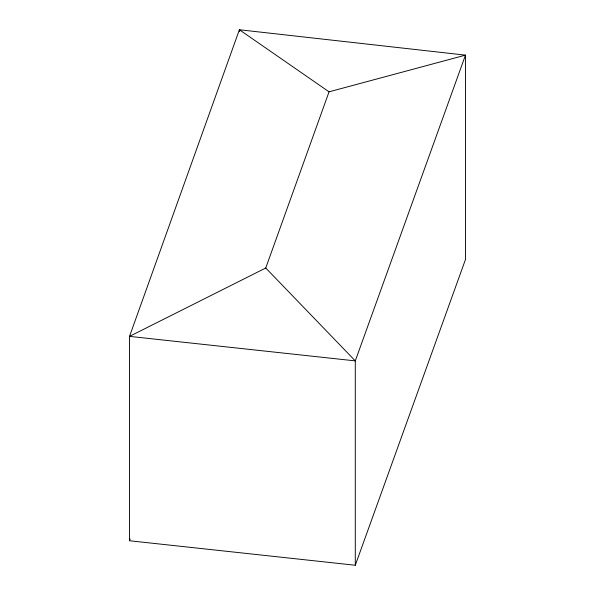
<?xml version="1.0" encoding="UTF-8"?>
<svg xmlns="http://www.w3.org/2000/svg" width="595" height="595" viewBox="0 0 595 595"><rect width="100%" height="100%" fill="white"/><g stroke="black" fill="none" stroke-linecap="round" stroke-linejoin="round"><path stroke-width="0.89" d="M129.524 540.751L129.524 336.383L239.391 29.75L465.476 55.134L465.476 259.502L355.289 565.25L129.524 540.751L130.149 539.003M265.749 268.01L355.289 360.882L129.524 336.383L265.749 268.01L329.05 91.823L465.476 55.134L355.289 360.882L355.289 565.25M329.05 91.823L239.391 29.75L239.391 31.609"/></g></svg>
